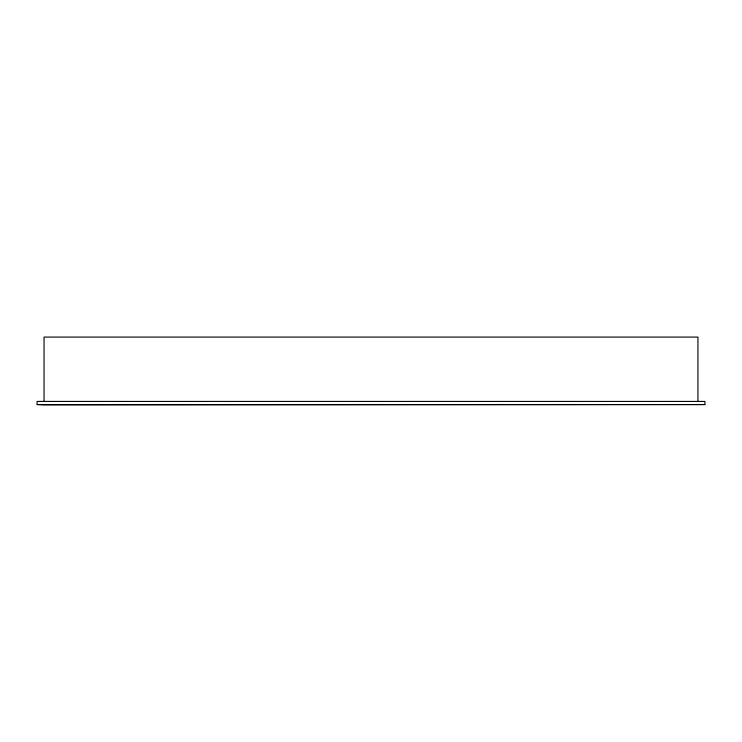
<?xml version="1.0" encoding="UTF-8"?>
<svg xmlns="http://www.w3.org/2000/svg" width="742" height="742" viewBox="0 0 742 742"><rect width="100%" height="100%" fill="white"/><g stroke="black" fill="none" stroke-linecap="round" stroke-linejoin="round"><path stroke-width="1.11" d="M704.9 404.548L44.056 404.909L37.1 404.548L37.1 401.431L704.9 401.431L704.9 404.548L37.1 404.548M697.944 401.431L697.944 337.091L44.056 337.091L44.056 401.431"/></g></svg>
